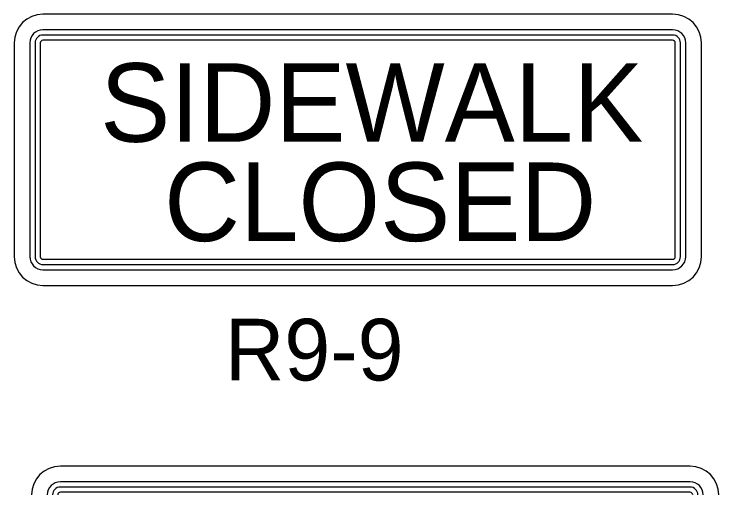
# Model space of a CAD drawing. Extents: x -893 to 867, y -474 to 712.
# Drawn here: x -39 to 41, y -113.4 to -58.8 of the extents above; entities that cross this region are included whole.
import ezdxf

# ---------------------------------------------------------------- set-up
doc = ezdxf.new("R2010")
doc.units = 0
doc.layers.add('57 Undefined', color=7, linetype='Continuous')
doc.layers.add('60 Nongeo Data', color=7, linetype='Continuous')

msp = doc.modelspace()

# ---------------------------------------------------------------- linework, layer by layer
at = {"layer": '60 Nongeo Data'}
for points in [[(35.756, -58.767), (-35.715, -58.767)], [(35.756, -60.551), (-35.715, -60.551)], [(35.756, -61.146), (-35.715, -61.146)], [(-38.986, -62.038), (-38.986, -86.307)], [(-37.202, -62.038), (-37.202, -86.307)], [(-36.608, -62.038), (-36.608, -86.307)], [(-36.012, -62.038), (-36.012, -86.307)], [(35.756, -61.74), (-35.715, -61.74)], [(36.053, -86.307), (36.053, -62.038)], [(36.648, -86.307), (36.648, -62.038)], [(37.243, -86.307), (37.243, -62.038)], [(39.027, -86.307), (39.027, -62.038)], [(-35.715, -86.605), (35.756, -86.605)], [(-35.715, -87.2), (35.756, -87.2)], [(-35.715, -87.794), (35.756, -87.794)], [(-35.715, -89.578), (35.756, -89.578)], [(37.738, -110.083), (-33.734, -110.083)], [(37.738, -111.867), (-33.734, -111.867)], [(37.738, -112.462), (-33.734, -112.462)], [(37.738, -113.057), (-33.734, -113.057)]]:
    msp.add_lwpolyline(points, dxfattribs=at)
for centre, radius, start, end in [((-35.715, -62.038), 3.271, 90, 180), ((35.756, -62.038), 3.271, 0, 90), ((-35.715, -62.038), 1.487, 90, 180), ((35.756, -62.038), 1.487, 0, 90), ((-35.715, -62.038), 0.892, 90, 180), ((35.756, -62.038), 0.892, 0, 90), ((-35.715, -62.038), 0.297, 90, 180), ((-35.715, -62.038), 0.297, 90, 180), ((35.756, -62.038), 0.297, 0, 90), ((35.756, -62.038), 0.297, 0, 90), ((-35.715, -86.307), 3.271, 180, 270), ((-35.715, -86.307), 1.487, 180, 270), ((-35.715, -86.307), 0.892, 180, 270), ((-35.715, -86.307), 0.297, 180, 270), ((-35.715, -86.307), 0.297, 180, 270), ((35.756, -86.307), 0.297, 270, 360), ((35.756, -86.307), 0.297, 270, 360), ((35.756, -86.307), 0.892, 270, 360), ((35.756, -86.307), 1.487, 270, 360), ((35.756, -86.307), 3.271, 270, 360), ((-33.734, -113.354), 3.271, 90, 180), ((37.737, -113.354), 3.271, 0, 90), ((-33.734, -113.354), 1.487, 90, 180), ((37.737, -113.354), 1.487, 0, 90), ((-33.734, -113.354), 0.892, 90, 180), ((37.737, -113.354), 0.892, 0, 90), ((-33.734, -113.354), 0.297, 90, 180), ((-33.734, -113.354), 0.297, 90, 180), ((37.737, -113.354), 0.297, 0, 90), ((37.737, -113.354), 0.297, 0, 90)]:
    msp.add_arc(centre, radius, start, end, dxfattribs=at)

# ---------------------------------------------------------------- texts
at = {"layer": '57 Undefined'}
for s, height, p in [('SIDEWALK', 8.9205, (-29.214, -73.265)), ('CLOSED', 8.9205, (-21.962, -84.536)), ('R9-9', 7, (-15.075, -100.363))]:
    msp.add_text(s, height=height, dxfattribs=at).set_placement(p)

doc.saveas('drawing.dxf')
